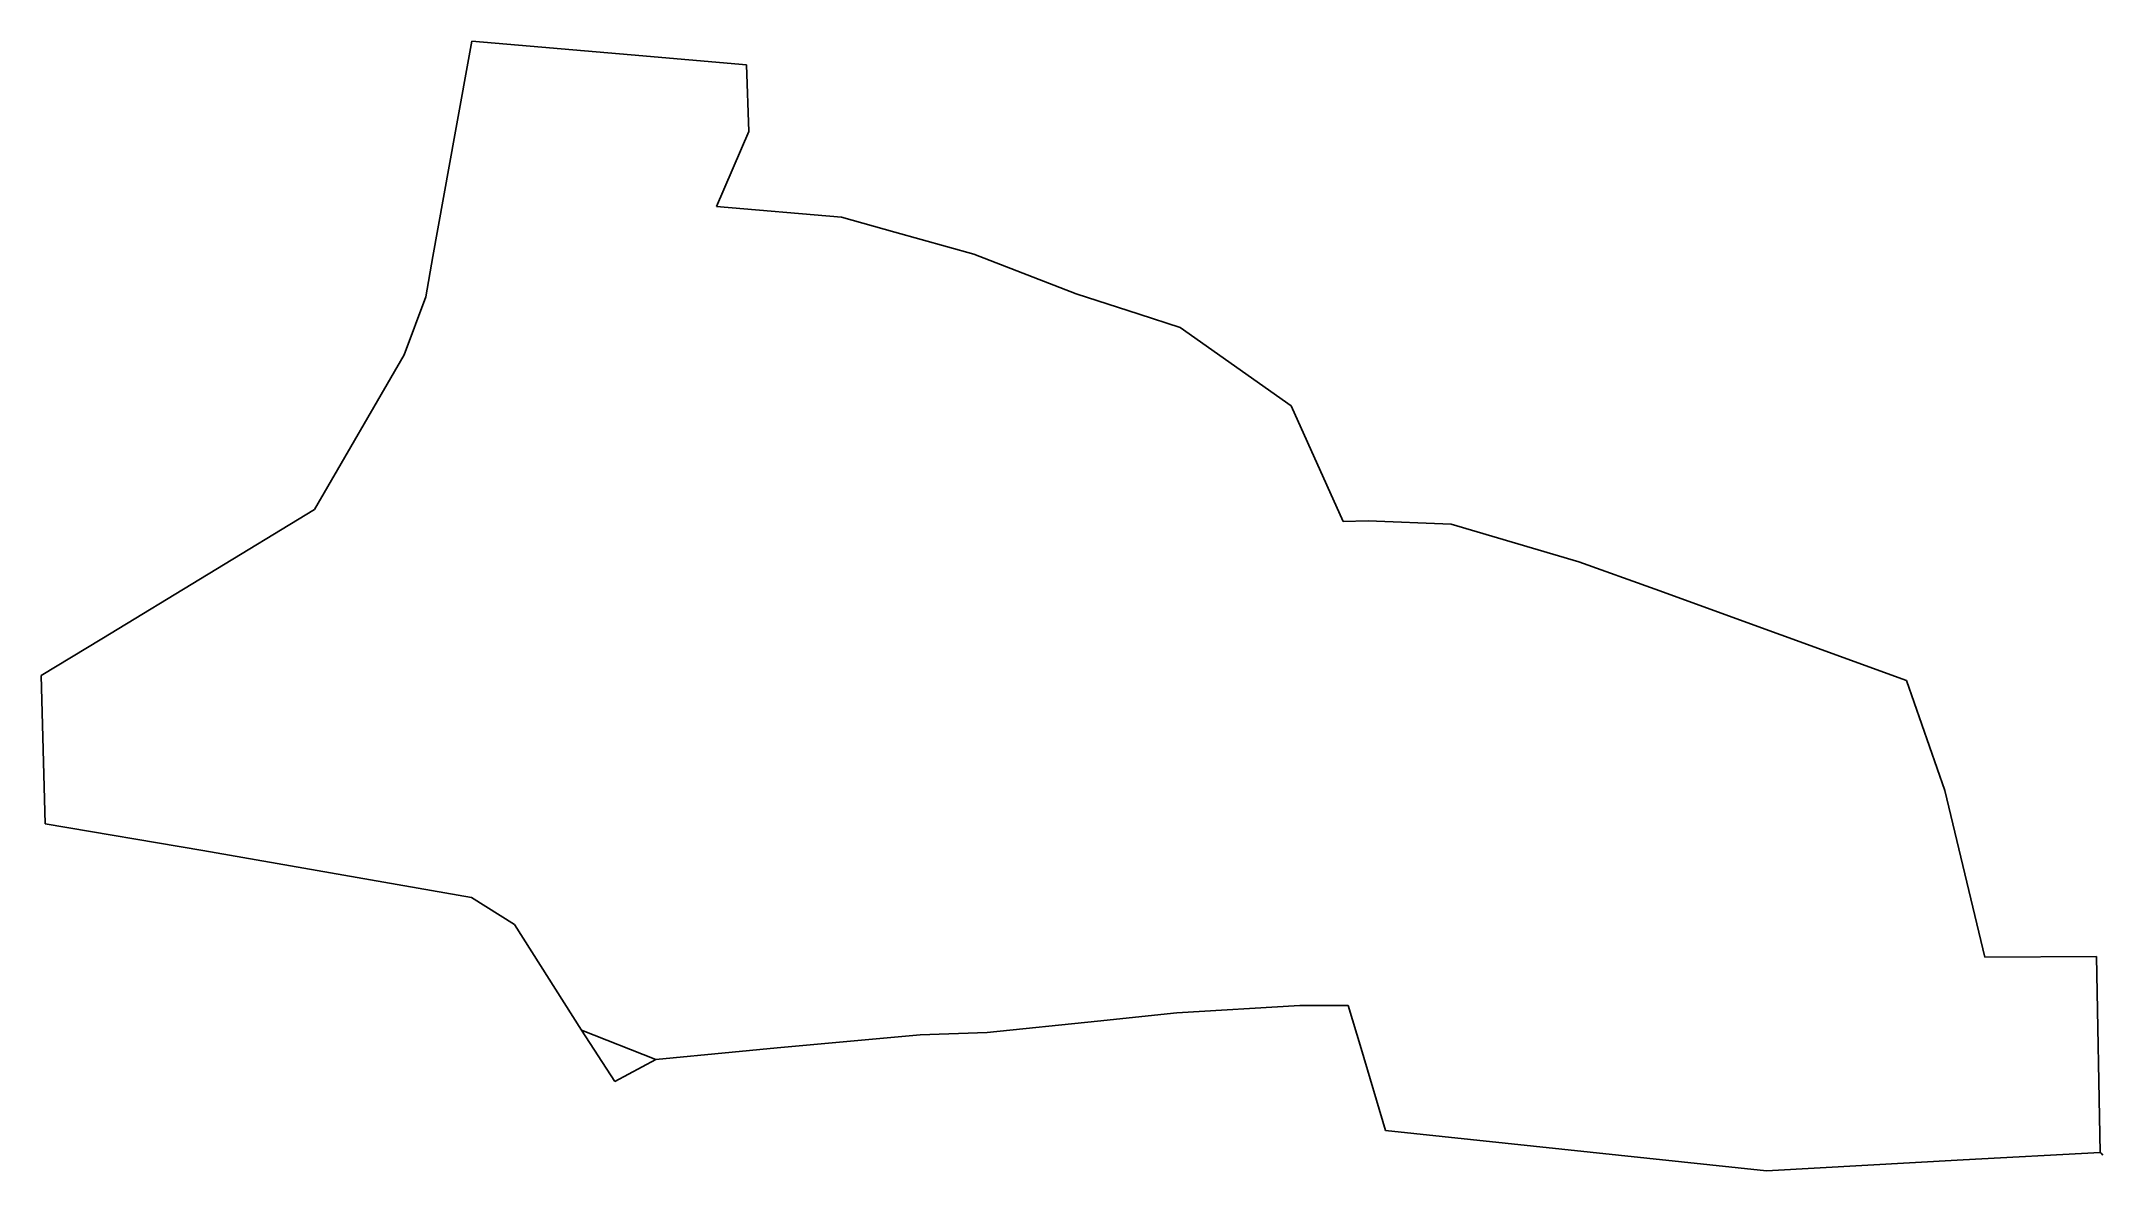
# Model space of a CAD drawing. Extents: x -84.71 to -80.09, y 44.13 to 46.66.
import ezdxf

# ---------------------------------------------------------------- set-up
doc = ezdxf.new("R2010")
doc.units = 0
doc.header["$MEASUREMENT"] = 0
doc.layers.add('GEO_', color=7, linetype='Continuous')

msp = doc.modelspace()

# ---------------------------------------------------------------- linework, layer by layer
at = {"layer": 'GEO_', "color": 7, "true_color": 0xffffff}
for p, q in [((-83.7832, 46.4472), (-83.7451, 46.6567)), ((-83.7832, 46.4472), (-83.7451, 46.6567)), ((-83.7832, 46.4472), (-83.7451, 46.6567)), ((-83.7451, 46.6567), (-83.7832, 46.4472)), ((-83.7832, 46.4472), (-83.7451, 46.6567)), ((-83.7832, 46.4472), (-83.7451, 46.6567)), ((-83.7832, 46.4472), (-83.7451, 46.6567)), ((-83.7451, 46.6567), (-83.7832, 46.4472)), ((-83.7451, 46.6567), (-83.7832, 46.4472)), ((-83.7451, 46.6567), (-83.7832, 46.4472)), ((-83.7451, 46.6567), (-83.7832, 46.4472)), ((-83.7832, 46.4472), (-83.7451, 46.6567)), ((-83.7451, 46.6567), (-83.3885, 46.6259)), ((-83.3885, 46.6259), (-83.7451, 46.6567)), ((-83.7451, 46.6567), (-83.7451, 46.6567)), ((-83.7451, 46.6567), (-83.3885, 46.6259)), ((-83.3885, 46.6259), (-83.7451, 46.6567)), ((-83.7451, 46.6567), (-83.7451, 46.6567)), ((-83.7451, 46.6567), (-83.7451, 46.6567)), ((-83.3885, 46.6259), (-83.7451, 46.6567)), ((-83.3885, 46.6259), (-83.7451, 46.6567)), ((-83.3885, 46.6259), (-83.7451, 46.6567)), ((-83.7451, 46.6567), (-83.7451, 46.6567)), ((-83.7451, 46.6567), (-83.3885, 46.6259)), ((-83.3885, 46.6259), (-83.1302, 46.6038)), ((-83.3885, 46.6259), (-83.1302, 46.6038)), ((-83.3885, 46.6259), (-83.3885, 46.6259)), ((-83.3885, 46.6259), (-83.1302, 46.6038)), ((-83.1302, 46.6038), (-83.3885, 46.6259)), ((-83.3885, 46.6259), (-83.3885, 46.6259)), ((-83.1302, 46.6038), (-83.3885, 46.6259)), ((-83.1302, 46.6038), (-83.3885, 46.6259)), ((-83.1302, 46.6038), (-83.3885, 46.6259)), ((-83.3885, 46.6259), (-83.3885, 46.6259)), ((-83.3885, 46.6259), (-83.1302, 46.6038)), ((-83.3885, 46.6259), (-83.1302, 46.6038)), ((-83.3885, 46.6259), (-83.1302, 46.6038)), ((-83.3885, 46.6259), (-83.3885, 46.6259)), ((-83.3885, 46.6259), (-83.1302, 46.6038)), ((-83.1302, 46.6038), (-83.3885, 46.6259)), ((-83.1302, 46.6038), (-83.1253, 46.4548)), ((-83.1302, 46.6038), (-83.1253, 46.4548)), ((-83.1302, 46.6038), (-83.1302, 46.6038)), ((-83.1302, 46.6038), (-83.1253, 46.4548)), ((-83.1253, 46.4548), (-83.1302, 46.6038)), ((-83.1302, 46.6038), (-83.1302, 46.6038)), ((-83.1253, 46.4548), (-83.1302, 46.6038)), ((-83.1253, 46.4548), (-83.1302, 46.6038)), ((-83.1253, 46.4548), (-83.1302, 46.6038)), ((-83.1302, 46.6038), (-83.1302, 46.6038)), ((-83.1302, 46.6038), (-83.1253, 46.4548)), ((-83.1302, 46.6038), (-83.1302, 46.6038)), ((-83.8327, 46.1749), (-83.7832, 46.4472)), ((-83.8327, 46.1749), (-83.7832, 46.4472)), ((-83.8327, 46.1749), (-83.7832, 46.4472)), ((-83.7832, 46.4472), (-83.8327, 46.1749)), ((-83.8327, 46.1749), (-83.7832, 46.4472)), ((-83.8327, 46.1749), (-83.7832, 46.4472)), ((-83.8327, 46.1749), (-83.7832, 46.4472)), ((-83.7832, 46.4472), (-83.8327, 46.1749)), ((-83.7832, 46.4472), (-83.8327, 46.1749)), ((-83.7832, 46.4472), (-83.8327, 46.1749)), ((-83.7832, 46.4472), (-83.8327, 46.1749)), ((-83.8327, 46.1749), (-83.7832, 46.4472)), ((-83.7832, 46.4472), (-83.7832, 46.4472)), ((-83.7832, 46.4472), (-83.7832, 46.4472)), ((-83.7832, 46.4472), (-83.7832, 46.4472)), ((-83.7832, 46.4472), (-83.7832, 46.4472)), ((-83.1253, 46.4548), (-83.1975, 46.2867)), ((-83.1253, 46.4548), (-83.1975, 46.2867)), ((-83.1253, 46.4548), (-83.1975, 46.2867)), ((-83.1975, 46.2867), (-83.1253, 46.4548)), ((-83.1975, 46.2867), (-83.1253, 46.4548)), ((-83.1975, 46.2867), (-83.1253, 46.4548)), ((-83.1975, 46.2867), (-83.1253, 46.4548)), ((-83.1253, 46.4548), (-83.1975, 46.2867)), ((-83.1253, 46.4548), (-83.1253, 46.4548)), ((-83.1253, 46.4548), (-83.1253, 46.4548)), ((-83.1975, 46.2867), (-83.1975, 46.2867)), ((-83.1975, 46.2867), (-83.1975, 46.2867)), ((-83.1975, 46.2867), (-82.9175, 46.2626)), ((-82.9175, 46.2626), (-83.1975, 46.2867)), ((-83.1975, 46.2867), (-83.1975, 46.2867)), ((-83.1975, 46.2867), (-82.9175, 46.2626)), ((-82.9175, 46.2626), (-83.1975, 46.2867)), ((-83.1975, 46.2867), (-83.1975, 46.2867)), ((-82.9175, 46.2626), (-83.1975, 46.2867)), ((-82.9175, 46.2626), (-83.1975, 46.2867)), ((-82.9175, 46.2626), (-83.1975, 46.2867)), ((-83.1975, 46.2867), (-83.1975, 46.2867)), ((-83.1975, 46.2867), (-82.9175, 46.2626)), ((-82.9175, 46.2626), (-83.1975, 46.2867)), ((-82.9175, 46.2626), (-83.1975, 46.2867)), ((-82.9175, 46.2626), (-83.1975, 46.2867)), ((-83.1975, 46.2867), (-83.1975, 46.2867)), ((-83.1975, 46.2867), (-82.9175, 46.2626)), ((-82.9175, 46.2626), (-82.7986, 46.2292)), ((-82.9175, 46.2626), (-82.7986, 46.2292)), ((-82.9175, 46.2626), (-82.9175, 46.2626)), ((-82.9175, 46.2626), (-82.7986, 46.2292)), ((-82.7986, 46.2292), (-82.9175, 46.2626)), ((-82.9175, 46.2626), (-82.7986, 46.2292)), ((-82.9175, 46.2626), (-82.7986, 46.2292)), ((-82.9175, 46.2626), (-82.9175, 46.2626)), ((-82.9175, 46.2626), (-82.7986, 46.2292)), ((-82.7986, 46.2292), (-82.9175, 46.2626)), ((-82.7986, 46.2292), (-82.9175, 46.2626)), ((-82.7986, 46.2292), (-82.9175, 46.2626)), ((-82.7986, 46.2292), (-82.9175, 46.2626)), ((-82.9175, 46.2626), (-82.9175, 46.2626)), ((-82.9175, 46.2626), (-82.7986, 46.2292)), ((-82.7986, 46.2292), (-82.9175, 46.2626)), ((-82.7986, 46.2292), (-82.9175, 46.2626)), ((-82.7986, 46.2292), (-82.9175, 46.2626)), ((-82.9175, 46.2626), (-82.9175, 46.2626)), ((-82.9175, 46.2626), (-82.7986, 46.2292)), ((-82.7986, 46.2292), (-82.6214, 46.1798)), ((-82.7986, 46.2292), (-82.6214, 46.1798)), ((-82.7986, 46.2292), (-82.7986, 46.2292)), ((-82.7986, 46.2292), (-82.6214, 46.1798)), ((-82.6214, 46.1798), (-82.7986, 46.2292)), ((-82.7986, 46.2292), (-82.6214, 46.1798)), ((-82.7986, 46.2292), (-82.6214, 46.1798)), ((-82.7986, 46.2292), (-82.7986, 46.2292)), ((-82.7986, 46.2292), (-82.6214, 46.1798)), ((-82.6214, 46.1798), (-82.7986, 46.2292)), ((-82.6214, 46.1798), (-82.7986, 46.2292)), ((-82.6214, 46.1798), (-82.7986, 46.2292)), ((-82.6214, 46.1798), (-82.7986, 46.2292)), ((-82.7986, 46.2292), (-82.7986, 46.2292)), ((-82.7986, 46.2292), (-82.6214, 46.1798)), ((-82.6214, 46.1798), (-82.7986, 46.2292)), ((-82.6214, 46.1798), (-82.7986, 46.2292)), ((-82.6214, 46.1798), (-82.7986, 46.2292)), ((-82.7986, 46.2292), (-82.7986, 46.2292)), ((-82.7986, 46.2292), (-82.6214, 46.1798)), ((-83.8483, 46.0843), (-83.8327, 46.1749)), ((-83.8483, 46.0843), (-83.8327, 46.1749)), ((-83.8483, 46.0843), (-83.8327, 46.1749)), ((-83.8327, 46.1749), (-83.8483, 46.0843)), ((-83.8483, 46.0843), (-83.8327, 46.1749)), ((-83.8483, 46.0843), (-83.8327, 46.1749)), ((-83.8483, 46.0843), (-83.8327, 46.1749)), ((-83.8327, 46.1749), (-83.8483, 46.0843)), ((-83.8327, 46.1749), (-83.8483, 46.0843)), ((-83.8327, 46.1749), (-83.8483, 46.0843)), ((-83.8327, 46.1749), (-83.8483, 46.0843)), ((-83.8483, 46.0843), (-83.8327, 46.1749)), ((-83.8327, 46.1749), (-83.8327, 46.1749)), ((-83.8327, 46.1749), (-83.8327, 46.1749)), ((-83.8327, 46.1749), (-83.8327, 46.1749)), ((-82.6214, 46.1798), (-82.392, 46.0913)), ((-82.392, 46.0913), (-82.6214, 46.1798)), ((-82.6214, 46.1798), (-82.6214, 46.1798)), ((-82.6214, 46.1798), (-82.392, 46.0913)), ((-82.392, 46.0913), (-82.6214, 46.1798)), ((-82.6214, 46.1798), (-82.6214, 46.1798)), ((-82.6214, 46.1798), (-82.392, 46.0913)), ((-82.6214, 46.1798), (-82.392, 46.0913)), ((-82.6214, 46.1798), (-82.6214, 46.1798)), ((-82.6214, 46.1798), (-82.392, 46.0913)), ((-82.392, 46.0913), (-82.6214, 46.1798)), ((-82.6214, 46.1798), (-82.392, 46.0913)), ((-82.6214, 46.1798), (-82.392, 46.0913)), ((-82.6214, 46.1798), (-82.6214, 46.1798)), ((-82.6214, 46.1798), (-82.392, 46.0913)), ((-82.392, 46.0913), (-82.6214, 46.1798)), ((-82.392, 46.0913), (-82.6214, 46.1798)), ((-82.392, 46.0913), (-82.6214, 46.1798)), ((-82.392, 46.0913), (-82.6214, 46.1798)), ((-82.6214, 46.1798), (-82.6214, 46.1798)), ((-82.6214, 46.1798), (-82.392, 46.0913)), ((-82.392, 46.0913), (-82.6214, 46.1798)), ((-82.392, 46.0913), (-82.6214, 46.1798)), ((-82.392, 46.0913), (-82.6214, 46.1798)), ((-82.6214, 46.1798), (-82.6214, 46.1798)), ((-82.6214, 46.1798), (-82.392, 46.0913)), ((-82.392, 46.0913), (-82.6214, 46.1798)), ((-82.392, 46.0913), (-82.6214, 46.1798)), ((-82.392, 46.0913), (-82.6214, 46.1798)), ((-82.6214, 46.1798), (-82.6214, 46.1798)), ((-82.6214, 46.1798), (-82.392, 46.0913)), ((-82.392, 46.0913), (-82.6214, 46.1798)), ((-82.392, 46.0913), (-82.6214, 46.1798)), ((-82.392, 46.0913), (-82.6214, 46.1798)), ((-82.6214, 46.1798), (-82.6214, 46.1798)), ((-82.6214, 46.1798), (-82.392, 46.0913)), ((-82.392, 46.0913), (-82.6214, 46.1798)), ((-82.392, 46.0913), (-82.6214, 46.1798)), ((-82.392, 46.0913), (-82.6214, 46.1798)), ((-82.6214, 46.1798), (-82.6214, 46.1798)), ((-82.6214, 46.1798), (-82.392, 46.0913)), ((-83.897, 45.9544), (-83.8483, 46.0843)), ((-83.897, 45.9544), (-83.8483, 46.0843)), ((-83.897, 45.9544), (-83.8483, 46.0843)), ((-83.8483, 46.0843), (-83.897, 45.9544)), ((-83.897, 45.9544), (-83.8483, 46.0843)), ((-83.897, 45.9544), (-83.8483, 46.0843)), ((-83.897, 45.9544), (-83.8483, 46.0843)), ((-83.8483, 46.0843), (-83.897, 45.9544)), ((-83.8483, 46.0843), (-83.897, 45.9544)), ((-83.8483, 46.0843), (-83.897, 45.9544)), ((-83.8483, 46.0843), (-83.897, 45.9544)), ((-83.897, 45.9544), (-83.8483, 46.0843)), ((-83.8483, 46.0843), (-83.8483, 46.0843)), ((-83.8483, 46.0843), (-83.8483, 46.0843)), ((-83.8483, 46.0843), (-83.8483, 46.0843)), ((-82.392, 46.0913), (-82.2512, 46.0459)), ((-82.392, 46.0913), (-82.2512, 46.0459)), ((-82.392, 46.0913), (-82.392, 46.0913)), ((-82.392, 46.0913), (-82.2512, 46.0459)), ((-82.2512, 46.0459), (-82.392, 46.0913)), ((-82.392, 46.0913), (-82.2512, 46.0459)), ((-82.392, 46.0913), (-82.2512, 46.0459)), ((-82.392, 46.0913), (-82.392, 46.0913)), ((-82.392, 46.0913), (-82.2512, 46.0459)), ((-82.2512, 46.0459), (-82.392, 46.0913)), ((-82.392, 46.0913), (-82.2512, 46.0459)), ((-82.392, 46.0913), (-82.2512, 46.0459)), ((-82.392, 46.0913), (-82.392, 46.0913)), ((-82.392, 46.0913), (-82.2512, 46.0459)), ((-82.2512, 46.0459), (-82.392, 46.0913)), ((-82.392, 46.0913), (-82.2512, 46.0459)), ((-82.392, 46.0913), (-82.2512, 46.0459)), ((-82.392, 46.0913), (-82.392, 46.0913)), ((-82.392, 46.0913), (-82.2512, 46.0459)), ((-82.2512, 46.0459), (-82.392, 46.0913)), ((-82.2512, 46.0459), (-82.392, 46.0913)), ((-82.2512, 46.0459), (-82.392, 46.0913)), ((-82.2512, 46.0459), (-82.392, 46.0913)), ((-82.392, 46.0913), (-82.392, 46.0913)), ((-82.392, 46.0913), (-82.2512, 46.0459)), ((-82.2512, 46.0459), (-82.392, 46.0913)), ((-82.2512, 46.0459), (-82.392, 46.0913)), ((-82.2512, 46.0459), (-82.392, 46.0913)), ((-82.392, 46.0913), (-82.392, 46.0913)), ((-82.392, 46.0913), (-82.2512, 46.0459)), ((-82.2512, 46.0459), (-82.392, 46.0913)), ((-82.2512, 46.0459), (-82.392, 46.0913)), ((-82.2512, 46.0459), (-82.392, 46.0913)), ((-82.392, 46.0913), (-82.392, 46.0913)), ((-82.392, 46.0913), (-82.2512, 46.0459)), ((-82.2512, 46.0459), (-82.392, 46.0913)), ((-82.2512, 46.0459), (-82.392, 46.0913)), ((-82.2512, 46.0459), (-82.392, 46.0913)), ((-82.392, 46.0913), (-82.392, 46.0913)), ((-82.392, 46.0913), (-82.2512, 46.0459)), ((-82.2512, 46.0459), (-82.392, 46.0913)), ((-82.2512, 46.0459), (-82.392, 46.0913)), ((-82.2512, 46.0459), (-82.392, 46.0913)), ((-82.392, 46.0913), (-82.392, 46.0913)), ((-82.392, 46.0913), (-82.2512, 46.0459)), ((-82.2512, 46.0459), (-82.2512, 46.0459)), ((-82.2512, 46.0459), (-82.1596, 46.0161)), ((-82.2512, 46.0459), (-82.1596, 46.0161)), ((-82.2512, 46.0459), (-82.2512, 46.0459)), ((-82.2512, 46.0459), (-82.1596, 46.0161)), ((-82.1596, 46.0161), (-82.2512, 46.0459)), ((-82.2512, 46.0459), (-82.1596, 46.0161)), ((-82.2512, 46.0459), (-82.1596, 46.0161)), ((-82.2512, 46.0459), (-82.2512, 46.0459)), ((-82.2512, 46.0459), (-82.1596, 46.0161)), ((-82.1596, 46.0161), (-82.2512, 46.0459)), ((-82.2512, 46.0459), (-82.1596, 46.0161)), ((-82.2512, 46.0459), (-82.1596, 46.0161)), ((-82.2512, 46.0459), (-82.2512, 46.0459)), ((-82.2512, 46.0459), (-82.1596, 46.0161)), ((-82.1596, 46.0161), (-82.2512, 46.0459)), ((-82.2512, 46.0459), (-82.2512, 46.0459)), ((-82.2512, 46.0459), (-82.2512, 46.0459)), ((-82.1596, 46.0161), (-82.2512, 46.0459)), ((-82.1596, 46.0161), (-82.2512, 46.0459)), ((-82.1596, 46.0161), (-82.2512, 46.0459)), ((-82.2512, 46.0459), (-82.2512, 46.0459)), ((-82.2512, 46.0459), (-82.1596, 46.0161)), ((-82.1596, 46.0161), (-82.2512, 46.0459)), ((-82.1596, 46.0161), (-82.2512, 46.0459)), ((-82.1596, 46.0161), (-82.2512, 46.0459)), ((-82.2512, 46.0459), (-82.2512, 46.0459)), ((-82.2512, 46.0459), (-82.1596, 46.0161)), ((-82.1596, 46.0161), (-82.2512, 46.0459)), ((-82.1596, 46.0161), (-82.2512, 46.0459)), ((-82.1596, 46.0161), (-82.2512, 46.0459)), ((-82.2512, 46.0459), (-82.2512, 46.0459)), ((-82.2512, 46.0459), (-82.1596, 46.0161)), ((-82.1596, 46.0161), (-81.9111, 45.8402)), ((-82.1596, 46.0161), (-81.9111, 45.8402)), ((-82.1596, 46.0161), (-82.1596, 46.0161)), ((-82.1596, 46.0161), (-81.9111, 45.8402)), ((-81.9111, 45.8402), (-82.1596, 46.0161)), ((-82.1596, 46.0161), (-81.9111, 45.8402)), ((-82.1596, 46.0161), (-81.9111, 45.8402)), ((-82.1596, 46.0161), (-82.1596, 46.0161)), ((-82.1596, 46.0161), (-81.9111, 45.8402)), ((-81.9111, 45.8402), (-82.1596, 46.0161)), ((-82.1596, 46.0161), (-81.9111, 45.8402)), ((-82.1596, 46.0161), (-81.9111, 45.8402)), ((-82.1596, 46.0161), (-82.1596, 46.0161)), ((-82.1596, 46.0161), (-81.9111, 45.8402)), ((-81.9111, 45.8402), (-82.1596, 46.0161)), ((-81.9111, 45.8402), (-82.1596, 46.0161)), ((-81.9111, 45.8402), (-82.1596, 46.0161)), ((-81.9111, 45.8402), (-82.1596, 46.0161)), ((-82.1596, 46.0161), (-82.1596, 46.0161)), ((-82.1596, 46.0161), (-81.9111, 45.8402)), ((-81.9111, 45.8402), (-82.1596, 46.0161)), ((-81.9111, 45.8402), (-82.1596, 46.0161)), ((-81.9111, 45.8402), (-82.1596, 46.0161)), ((-82.1596, 46.0161), (-82.1596, 46.0161)), ((-82.1596, 46.0161), (-81.9111, 45.8402)), ((-81.9111, 45.8402), (-82.1596, 46.0161)), ((-81.9111, 45.8402), (-82.1596, 46.0161)), ((-81.9111, 45.8402), (-82.1596, 46.0161)), ((-82.1596, 46.0161), (-82.1596, 46.0161)), ((-82.1596, 46.0161), (-81.9111, 45.8402)), ((-84.0972, 45.6083), (-83.897, 45.9544)), ((-84.0972, 45.6083), (-83.897, 45.9544)), ((-84.0972, 45.6083), (-83.897, 45.9544)), ((-83.897, 45.9544), (-84.0972, 45.6083)), ((-84.0972, 45.6083), (-83.897, 45.9544)), ((-84.0972, 45.6083), (-83.897, 45.9544)), ((-84.0972, 45.6083), (-83.897, 45.9544)), ((-83.897, 45.9544), (-84.0972, 45.6083)), ((-84.0972, 45.6083), (-83.897, 45.9544)), ((-84.0972, 45.6083), (-83.897, 45.9544)), ((-84.0972, 45.6083), (-83.897, 45.9544)), ((-83.897, 45.9544), (-84.0972, 45.6083)), ((-83.897, 45.9544), (-84.0972, 45.6083)), ((-83.897, 45.9544), (-84.0972, 45.6083)), ((-83.897, 45.9544), (-84.0972, 45.6083)), ((-84.0972, 45.6083), (-83.897, 45.9544)), ((-83.897, 45.9544), (-84.0972, 45.6083)), ((-83.897, 45.9544), (-84.0972, 45.6083)), ((-83.897, 45.9544), (-84.0972, 45.6083)), ((-84.0972, 45.6083), (-83.897, 45.9544)), ((-83.897, 45.9544), (-83.897, 45.9544)), ((-83.897, 45.9544), (-83.897, 45.9544)), ((-83.897, 45.9544), (-83.897, 45.9544)), ((-83.897, 45.9544), (-83.897, 45.9544)), ((-83.897, 45.9544), (-83.897, 45.9544)), ((-81.9111, 45.8402), (-81.7944, 45.5816)), ((-81.9111, 45.8402), (-81.7944, 45.5816)), ((-81.9111, 45.8402), (-81.9111, 45.8402)), ((-81.9111, 45.8402), (-81.7944, 45.5816)), ((-81.7944, 45.5816), (-81.9111, 45.8402)), ((-81.9111, 45.8402), (-81.9111, 45.8402)), ((-81.9111, 45.8402), (-81.7944, 45.5816)), ((-81.9111, 45.8402), (-81.9111, 45.8402)), ((-81.9111, 45.8402), (-81.7944, 45.5816)), ((-81.7944, 45.5816), (-81.9111, 45.8402)), ((-81.9111, 45.8402), (-81.9111, 45.8402)), ((-81.9111, 45.8402), (-81.9111, 45.8402)), ((-81.9111, 45.8402), (-81.7944, 45.5816)), ((-81.9111, 45.8402), (-81.7944, 45.5816)), ((-81.9111, 45.8402), (-81.9111, 45.8402)), ((-81.9111, 45.8402), (-81.7944, 45.5816)), ((-81.7944, 45.5816), (-81.9111, 45.8402)), ((-81.9111, 45.8402), (-81.9111, 45.8402)), ((-81.9111, 45.8402), (-81.9111, 45.8402)), ((-81.9111, 45.8402), (-81.9111, 45.8402)), ((-81.7944, 45.5816), (-81.9111, 45.8402)), ((-81.7944, 45.5816), (-81.9111, 45.8402)), ((-81.7944, 45.5816), (-81.9111, 45.8402)), ((-81.9111, 45.8402), (-81.9111, 45.8402)), ((-81.9111, 45.8402), (-81.7944, 45.5816)), ((-84.5734, 45.3194), (-84.0972, 45.6083)), ((-84.5734, 45.3194), (-84.0972, 45.6083)), ((-84.5734, 45.3194), (-84.0972, 45.6083)), ((-84.0972, 45.6083), (-84.5734, 45.3194)), ((-84.5734, 45.3194), (-84.0972, 45.6083)), ((-84.5734, 45.3194), (-84.0972, 45.6083)), ((-84.5734, 45.3194), (-84.0972, 45.6083)), ((-84.0972, 45.6083), (-84.5734, 45.3194)), ((-84.5734, 45.3194), (-84.0972, 45.6083)), ((-84.5734, 45.3194), (-84.0972, 45.6083)), ((-84.5734, 45.3194), (-84.0972, 45.6083)), ((-84.0972, 45.6083), (-84.5734, 45.3194)), ((-84.0972, 45.6083), (-84.5734, 45.3194)), ((-84.0972, 45.6083), (-84.5734, 45.3194)), ((-84.0972, 45.6083), (-84.5734, 45.3194)), ((-84.5734, 45.3194), (-84.0972, 45.6083)), ((-84.0972, 45.6083), (-84.5734, 45.3194)), ((-84.0972, 45.6083), (-84.5734, 45.3194)), ((-84.0972, 45.6083), (-84.5734, 45.3194)), ((-84.5734, 45.3194), (-84.0972, 45.6083)), ((-84.0972, 45.6083), (-84.0972, 45.6083)), ((-84.0972, 45.6083), (-84.0972, 45.6083)), ((-84.0972, 45.6083), (-84.0972, 45.6083)), ((-84.0972, 45.6083), (-84.0972, 45.6083)), ((-84.0972, 45.6083), (-84.0972, 45.6083)), ((-81.7944, 45.5816), (-81.7389, 45.5831)), ((-81.7389, 45.5831), (-81.7944, 45.5816)), ((-81.7389, 45.5831), (-81.7944, 45.5816)), ((-81.7389, 45.5831), (-81.7944, 45.5816)), ((-81.7389, 45.5831), (-81.7944, 45.5816)), ((-81.7944, 45.5816), (-81.7389, 45.5831)), ((-81.7944, 45.5816), (-81.7944, 45.5816)), ((-81.7944, 45.5816), (-81.7944, 45.5816)), ((-81.7944, 45.5816), (-81.7944, 45.5816)), ((-81.7944, 45.5816), (-81.7944, 45.5816)), ((-81.7944, 45.5816), (-81.7944, 45.5816)), ((-81.7944, 45.5816), (-81.7944, 45.5816)), ((-81.7389, 45.5831), (-81.5528, 45.5757)), ((-81.7389, 45.5831), (-81.5528, 45.5757)), ((-81.7389, 45.5831), (-81.7389, 45.5831)), ((-81.7389, 45.5831), (-81.5528, 45.5757)), ((-81.5528, 45.5757), (-81.7389, 45.5831)), ((-81.5528, 45.5757), (-81.7389, 45.5831)), ((-81.5528, 45.5757), (-81.7389, 45.5831)), ((-81.5528, 45.5757), (-81.7389, 45.5831)), ((-81.7389, 45.5831), (-81.7389, 45.5831)), ((-81.7389, 45.5831), (-81.5528, 45.5757)), ((-81.5528, 45.5757), (-81.2667, 45.4916)), ((-81.5528, 45.5757), (-81.2667, 45.4916)), ((-81.5528, 45.5757), (-81.5528, 45.5757)), ((-81.5528, 45.5757), (-81.2667, 45.4916)), ((-81.2667, 45.4916), (-81.5528, 45.5757)), ((-81.2667, 45.4916), (-81.5528, 45.5757)), ((-81.2667, 45.4916), (-81.5528, 45.5757)), ((-81.2667, 45.4916), (-81.5528, 45.5757)), ((-81.5528, 45.5757), (-81.5528, 45.5757)), ((-81.5528, 45.5757), (-81.2667, 45.4916)), ((-81.2667, 45.4916), (-81.0961, 45.4302)), ((-81.2667, 45.4916), (-81.0961, 45.4302)), ((-81.2667, 45.4916), (-81.2667, 45.4916)), ((-81.2667, 45.4916), (-81.0961, 45.4302)), ((-81.0961, 45.4302), (-81.2667, 45.4916)), ((-81.0961, 45.4302), (-81.2667, 45.4916)), ((-81.0961, 45.4302), (-81.2667, 45.4916)), ((-81.0961, 45.4302), (-81.2667, 45.4916)), ((-81.2667, 45.4916), (-81.2667, 45.4916)), ((-81.2667, 45.4916), (-81.0961, 45.4302)), ((-81.0961, 45.4302), (-80.5333, 45.2256)), ((-80.5333, 45.2256), (-81.0961, 45.4302)), ((-81.0961, 45.4302), (-81.0961, 45.4302)), ((-81.0961, 45.4302), (-80.5333, 45.2256)), ((-81.0961, 45.4302), (-80.5333, 45.2256)), ((-81.0961, 45.4302), (-81.0961, 45.4302)), ((-81.0961, 45.4302), (-80.5333, 45.2256)), ((-80.5333, 45.2256), (-81.0961, 45.4302)), ((-80.5333, 45.2256), (-81.0961, 45.4302)), ((-80.5333, 45.2256), (-81.0961, 45.4302)), ((-80.5333, 45.2256), (-81.0961, 45.4302)), ((-81.0961, 45.4302), (-81.0961, 45.4302)), ((-81.0961, 45.4302), (-80.5333, 45.2256)), ((-80.5333, 45.2256), (-81.0961, 45.4302)), ((-80.5333, 45.2256), (-81.0961, 45.4302)), ((-80.5333, 45.2256), (-81.0961, 45.4302)), ((-81.0961, 45.4302), (-81.0961, 45.4302)), ((-81.0961, 45.4302), (-80.5333, 45.2256)), ((-80.5333, 45.2256), (-81.0961, 45.4302)), ((-80.5333, 45.2256), (-81.0961, 45.4302)), ((-80.5333, 45.2256), (-81.0961, 45.4302)), ((-81.0961, 45.4302), (-81.0961, 45.4302)), ((-81.0961, 45.4302), (-80.5333, 45.2256)), ((-84.7092, 45.2372), (-84.5734, 45.3194)), ((-84.7092, 45.2372), (-84.5734, 45.3194)), ((-84.7092, 45.2372), (-84.5734, 45.3194)), ((-84.5734, 45.3194), (-84.7092, 45.2372)), ((-84.7092, 45.2372), (-84.5734, 45.3194)), ((-84.7092, 45.2372), (-84.5734, 45.3194)), ((-84.7092, 45.2372), (-84.5734, 45.3194)), ((-84.5734, 45.3194), (-84.7092, 45.2372)), ((-84.7092, 45.2372), (-84.5734, 45.3194)), ((-84.7092, 45.2372), (-84.5734, 45.3194)), ((-84.7092, 45.2372), (-84.5734, 45.3194)), ((-84.5734, 45.3194), (-84.7092, 45.2372)), ((-84.5734, 45.3194), (-84.7092, 45.2372)), ((-84.5734, 45.3194), (-84.7092, 45.2372)), ((-84.5734, 45.3194), (-84.7092, 45.2372)), ((-84.7092, 45.2372), (-84.5734, 45.3194)), ((-84.5734, 45.3194), (-84.7092, 45.2372)), ((-84.5734, 45.3194), (-84.7092, 45.2372)), ((-84.5734, 45.3194), (-84.7092, 45.2372)), ((-84.7092, 45.2372), (-84.5734, 45.3194)), ((-84.5734, 45.3194), (-84.5734, 45.3194)), ((-84.5734, 45.3194), (-84.5734, 45.3194)), ((-84.5734, 45.3194), (-84.5734, 45.3194)), ((-84.5734, 45.3194), (-84.5734, 45.3194)), ((-84.5734, 45.3194), (-84.5734, 45.3194)), ((-84.7, 44.9053), (-84.7092, 45.2372)), ((-84.7, 44.9053), (-84.7092, 45.2372)), ((-84.7, 44.9053), (-84.7092, 45.2372)), ((-84.7092, 45.2372), (-84.7092, 45.2372)), ((-84.7092, 45.2372), (-84.7, 44.9053)), ((-84.7, 44.9053), (-84.7092, 45.2372)), ((-84.7, 44.9053), (-84.7092, 45.2372)), ((-84.7, 44.9053), (-84.7092, 45.2372)), ((-84.7092, 45.2372), (-84.7092, 45.2372)), ((-84.7092, 45.2372), (-84.7, 44.9053)), ((-84.7, 44.9053), (-84.7092, 45.2372)), ((-84.7, 44.9053), (-84.7092, 45.2372)), ((-84.7, 44.9053), (-84.7092, 45.2372)), ((-84.7092, 45.2372), (-84.7092, 45.2372)), ((-84.7092, 45.2372), (-84.7, 44.9053)), ((-84.7092, 45.2372), (-84.7092, 45.2372)), ((-84.7092, 45.2372), (-84.7092, 45.2372)), ((-80.5333, 45.2256), (-80.4475, 44.9792)), ((-80.5333, 45.2256), (-80.4475, 44.9792)), ((-80.5333, 45.2256), (-80.5333, 45.2256)), ((-80.5333, 45.2256), (-80.4475, 44.9792)), ((-80.4475, 44.9792), (-80.5333, 45.2256)), ((-80.5333, 45.2256), (-80.4475, 44.9792)), ((-80.5333, 45.2256), (-80.4475, 44.9792)), ((-80.5333, 45.2256), (-80.5333, 45.2256)), ((-80.5333, 45.2256), (-80.4475, 44.9792)), ((-80.4475, 44.9792), (-80.5333, 45.2256)), ((-80.4475, 44.9792), (-80.5333, 45.2256)), ((-80.4475, 44.9792), (-80.5333, 45.2256)), ((-80.4475, 44.9792), (-80.5333, 45.2256)), ((-80.5333, 45.2256), (-80.5333, 45.2256)), ((-80.5333, 45.2256), (-80.4475, 44.9792)), ((-80.4475, 44.9792), (-80.5333, 45.2256)), ((-80.4475, 44.9792), (-80.5333, 45.2256)), ((-80.4475, 44.9792), (-80.5333, 45.2256)), ((-80.5333, 45.2256), (-80.5333, 45.2256)), ((-80.5333, 45.2256), (-80.4475, 44.9792)), ((-80.5333, 45.2256), (-80.5333, 45.2256)), ((-80.5333, 45.2256), (-80.5333, 45.2256)), ((-80.5333, 45.2256), (-80.5333, 45.2256)), ((-80.4475, 44.9792), (-80.4475, 44.9792)), ((-80.4475, 44.9792), (-80.3583, 44.6062)), ((-80.4475, 44.9792), (-80.3583, 44.6062)), ((-80.4475, 44.9792), (-80.4475, 44.9792)), ((-80.4475, 44.9792), (-80.3583, 44.6062)), ((-80.3583, 44.6062), (-80.4475, 44.9792)), ((-80.4475, 44.9792), (-80.4475, 44.9792)), ((-80.3583, 44.6062), (-80.4475, 44.9792)), ((-80.3583, 44.6062), (-80.4475, 44.9792)), ((-80.3583, 44.6062), (-80.4475, 44.9792)), ((-80.4475, 44.9792), (-80.4475, 44.9792)), ((-80.4475, 44.9792), (-80.3583, 44.6062)), ((-84.3472, 44.8454), (-84.7, 44.9053)), ((-84.3472, 44.8454), (-84.7, 44.9053)), ((-84.3472, 44.8454), (-84.7, 44.9053)), ((-84.7, 44.9053), (-84.7, 44.9053)), ((-84.7, 44.9053), (-84.3472, 44.8454)), ((-84.3472, 44.8454), (-84.7, 44.9053)), ((-84.3472, 44.8454), (-84.7, 44.9053)), ((-84.3472, 44.8454), (-84.7, 44.9053)), ((-84.7, 44.9053), (-84.7, 44.9053)), ((-84.7, 44.9053), (-84.3472, 44.8454)), ((-84.3472, 44.8454), (-84.7, 44.9053)), ((-84.3472, 44.8454), (-84.7, 44.9053)), ((-84.3472, 44.8454), (-84.7, 44.9053)), ((-84.7, 44.9053), (-84.7, 44.9053)), ((-84.7, 44.9053), (-84.3472, 44.8454)), ((-83.7458, 44.74), (-84.3472, 44.8454)), ((-83.7458, 44.74), (-84.3472, 44.8454)), ((-83.7458, 44.74), (-84.3472, 44.8454)), ((-84.3472, 44.8454), (-84.3472, 44.8454)), ((-84.3472, 44.8454), (-83.7458, 44.74)), ((-83.7458, 44.74), (-84.3472, 44.8454)), ((-83.7458, 44.74), (-84.3472, 44.8454)), ((-83.7458, 44.74), (-84.3472, 44.8454)), ((-84.3472, 44.8454), (-84.3472, 44.8454)), ((-84.3472, 44.8454), (-83.7458, 44.74)), ((-83.7458, 44.74), (-84.3472, 44.8454)), ((-83.7458, 44.74), (-84.3472, 44.8454)), ((-83.7458, 44.74), (-84.3472, 44.8454)), ((-84.3472, 44.8454), (-84.3472, 44.8454)), ((-84.3472, 44.8454), (-83.7458, 44.74)), ((-83.65, 44.6795), (-83.7458, 44.74)), ((-83.65, 44.6795), (-83.7458, 44.74)), ((-83.65, 44.6795), (-83.7458, 44.74)), ((-83.7458, 44.74), (-83.7458, 44.74)), ((-83.7458, 44.74), (-83.65, 44.6795)), ((-83.65, 44.6795), (-83.7458, 44.74)), ((-83.65, 44.6795), (-83.7458, 44.74)), ((-83.65, 44.6795), (-83.7458, 44.74)), ((-83.7458, 44.74), (-83.7458, 44.74)), ((-83.7458, 44.74), (-83.65, 44.6795)), ((-83.65, 44.6795), (-83.7458, 44.74)), ((-83.65, 44.6795), (-83.7458, 44.74)), ((-83.65, 44.6795), (-83.7458, 44.74)), ((-83.7458, 44.74), (-83.7458, 44.74)), ((-83.7458, 44.74), (-83.65, 44.6795)), ((-83.65, 44.6795), (-83.65, 44.6795)), ((-83.65, 44.6795), (-83.65, 44.6795)), ((-83.65, 44.6795), (-83.65, 44.6795)), ((-83.5, 44.4434), (-83.65, 44.6795)), ((-83.5, 44.4434), (-83.65, 44.6795)), ((-83.5, 44.4434), (-83.65, 44.6795)), ((-83.65, 44.6795), (-83.65, 44.6795)), ((-83.65, 44.6795), (-83.5, 44.4434)), ((-83.5, 44.4434), (-83.65, 44.6795)), ((-83.5, 44.4434), (-83.65, 44.6795)), ((-83.5, 44.4434), (-83.65, 44.6795)), ((-83.65, 44.6795), (-83.65, 44.6795)), ((-83.65, 44.6795), (-83.5, 44.4434)), ((-83.5, 44.4434), (-83.65, 44.6795)), ((-83.5, 44.4434), (-83.65, 44.6795)), ((-83.5, 44.4434), (-83.65, 44.6795)), ((-83.65, 44.6795), (-83.65, 44.6795)), ((-83.65, 44.6795), (-83.5, 44.4434)), ((-83.65, 44.6795), (-83.65, 44.6795)), ((-83.5, 44.4434), (-83.65, 44.6795)), ((-83.5, 44.4434), (-83.65, 44.6795)), ((-83.65, 44.6795), (-83.65, 44.6795)), ((-83.65, 44.6795), (-83.5, 44.4434)), ((-83.5, 44.4434), (-83.65, 44.6795)), ((-83.5, 44.4434), (-83.65, 44.6795)), ((-83.5, 44.4434), (-83.65, 44.6795)), ((-83.65, 44.6795), (-83.65, 44.6795)), ((-83.65, 44.6795), (-83.5, 44.4434)), ((-80.3583, 44.6062), (-80.1083, 44.608)), ((-80.3583, 44.6062), (-80.1083, 44.608)), ((-80.3583, 44.6062), (-80.1083, 44.608)), ((-80.1083, 44.608), (-80.3583, 44.6062)), ((-80.1083, 44.608), (-80.3583, 44.6062)), ((-80.1083, 44.608), (-80.3583, 44.6062)), ((-80.1083, 44.608), (-80.3583, 44.6062)), ((-80.3583, 44.6062), (-80.1083, 44.608)), ((-80.3583, 44.6062), (-80.3583, 44.6062)), ((-80.3583, 44.6062), (-80.3583, 44.6062)), ((-80.1083, 44.608), (-80.1, 44.1696)), ((-80.1083, 44.608), (-80.1, 44.1696)), ((-80.1083, 44.608), (-80.1083, 44.608)), ((-80.1083, 44.608), (-80.1, 44.1696)), ((-80.1, 44.1696), (-80.1083, 44.608)), ((-80.1083, 44.608), (-80.1083, 44.608)), ((-80.1, 44.1696), (-80.1083, 44.608)), ((-80.1083, 44.608), (-80.1083, 44.608)), ((-80.1083, 44.608), (-80.1, 44.1696)), ((-80.1, 44.1696), (-80.1083, 44.608)), ((-80.1083, 44.608), (-80.1083, 44.608)), ((-80.1083, 44.608), (-80.1, 44.1696)), ((-81.8917, 44.4982), (-82.1667, 44.4818)), ((-81.8917, 44.4982), (-82.1667, 44.4818)), ((-81.8917, 44.4982), (-82.1667, 44.4818)), ((-82.1667, 44.4818), (-81.8917, 44.4982)), ((-81.8917, 44.4982), (-82.1667, 44.4818)), ((-81.8917, 44.4982), (-82.1667, 44.4818)), ((-81.8917, 44.4982), (-82.1667, 44.4818)), ((-82.1667, 44.4818), (-81.8917, 44.4982)), ((-81.7833, 44.4982), (-81.8917, 44.4982)), ((-81.7833, 44.4982), (-81.8917, 44.4982)), ((-81.7833, 44.4982), (-81.8917, 44.4982)), ((-81.8917, 44.4982), (-81.8917, 44.4982)), ((-81.8917, 44.4982), (-81.7833, 44.4982)), ((-81.7833, 44.4982), (-81.8917, 44.4982)), ((-81.7833, 44.4982), (-81.8917, 44.4982)), ((-81.7833, 44.4982), (-81.8917, 44.4982)), ((-81.8917, 44.4982), (-81.8917, 44.4982)), ((-81.8917, 44.4982), (-81.7833, 44.4982)), ((-81.7544, 44.4024), (-81.7833, 44.4982)), ((-81.7544, 44.4024), (-81.7833, 44.4982)), ((-81.7544, 44.4024), (-81.7833, 44.4982)), ((-81.7833, 44.4982), (-81.7833, 44.4982)), ((-81.7833, 44.4982), (-81.7544, 44.4024)), ((-81.7544, 44.4024), (-81.7833, 44.4982)), ((-81.7544, 44.4024), (-81.7833, 44.4982)), ((-81.7544, 44.4024), (-81.7833, 44.4982)), ((-81.7833, 44.4982), (-81.7833, 44.4982)), ((-81.7833, 44.4982), (-81.7544, 44.4024)), ((-83.3333, 44.3776), (-83.5, 44.4434)), ((-83.3333, 44.3776), (-83.5, 44.4434)), ((-83.3333, 44.3776), (-83.5, 44.4434)), ((-83.5, 44.4434), (-83.5, 44.4434)), ((-83.5, 44.4434), (-83.3333, 44.3776)), ((-83.425, 44.3283), (-83.5, 44.4434)), ((-83.425, 44.3283), (-83.5, 44.4434)), ((-83.425, 44.3283), (-83.5, 44.4434)), ((-83.5, 44.4434), (-83.5, 44.4434)), ((-83.5, 44.4434), (-83.425, 44.3283)), ((-83.425, 44.3283), (-83.5, 44.4434)), ((-83.425, 44.3283), (-83.5, 44.4434)), ((-83.425, 44.3283), (-83.5, 44.4434)), ((-83.5, 44.4434), (-83.5, 44.4434)), ((-83.5, 44.4434), (-83.425, 44.3283)), ((-83.5, 44.4434), (-83.5, 44.4434)), ((-83.425, 44.3283), (-83.5, 44.4434)), ((-83.425, 44.3283), (-83.5, 44.4434)), ((-83.5, 44.4434), (-83.5, 44.4434)), ((-83.5, 44.4434), (-83.425, 44.3283)), ((-83.425, 44.3283), (-83.5, 44.4434)), ((-83.425, 44.3283), (-83.5, 44.4434)), ((-83.425, 44.3283), (-83.5, 44.4434)), ((-83.5, 44.4434), (-83.5, 44.4434)), ((-83.5, 44.4434), (-83.425, 44.3283)), ((-82.3444, 44.4635), (-82.5917, 44.4379)), ((-82.3444, 44.4635), (-82.5917, 44.4379)), ((-82.3444, 44.4635), (-82.5917, 44.4379)), ((-82.5917, 44.4379), (-82.3444, 44.4635)), ((-82.3444, 44.4635), (-82.5917, 44.4379)), ((-82.3444, 44.4635), (-82.5917, 44.4379)), ((-82.3444, 44.4635), (-82.5917, 44.4379)), ((-82.5917, 44.4379), (-82.3444, 44.4635)), ((-82.1667, 44.4818), (-82.3444, 44.4635)), ((-82.1667, 44.4818), (-82.3444, 44.4635)), ((-82.1667, 44.4818), (-82.3444, 44.4635)), ((-82.3444, 44.4635), (-82.1667, 44.4818)), ((-82.1667, 44.4818), (-82.3444, 44.4635)), ((-82.1667, 44.4818), (-82.3444, 44.4635)), ((-82.1667, 44.4818), (-82.3444, 44.4635)), ((-82.3444, 44.4635), (-82.1667, 44.4818)), ((-82.3444, 44.4635), (-82.3444, 44.4635)), ((-82.3444, 44.4635), (-82.3444, 44.4635)), ((-82.1667, 44.4818), (-82.1667, 44.4818)), ((-82.1667, 44.4818), (-82.1667, 44.4818)), ((-83.0619, 44.4032), (-83.1622, 44.3937)), ((-83.0619, 44.4032), (-83.1622, 44.3937)), ((-83.0619, 44.4032), (-83.1622, 44.3937)), ((-83.1622, 44.3937), (-83.0619, 44.4032)), ((-83.0619, 44.4032), (-83.1622, 44.3937)), ((-83.0619, 44.4032), (-83.1622, 44.3937)), ((-83.0619, 44.4032), (-83.1622, 44.3937)), ((-83.1622, 44.3937), (-83.0619, 44.4032)), ((-82.7417, 44.4324), (-83.0619, 44.4032)), ((-82.7417, 44.4324), (-83.0619, 44.4032)), ((-82.7417, 44.4324), (-83.0619, 44.4032)), ((-83.0619, 44.4032), (-82.7417, 44.4324)), ((-82.7417, 44.4324), (-83.0619, 44.4032)), ((-82.7417, 44.4324), (-83.0619, 44.4032)), ((-82.7417, 44.4324), (-83.0619, 44.4032)), ((-83.0619, 44.4032), (-82.7417, 44.4324)), ((-83.0619, 44.4032), (-83.0619, 44.4032)), ((-83.0619, 44.4032), (-83.0619, 44.4032)), ((-82.5917, 44.4379), (-82.7417, 44.4324)), ((-82.5917, 44.4379), (-82.7417, 44.4324)), ((-82.5917, 44.4379), (-82.7417, 44.4324)), ((-82.7417, 44.4324), (-82.5917, 44.4379)), ((-82.5917, 44.4379), (-82.7417, 44.4324)), ((-82.5917, 44.4379), (-82.7417, 44.4324)), ((-82.5917, 44.4379), (-82.7417, 44.4324)), ((-82.7417, 44.4324), (-82.5917, 44.4379)), ((-82.7417, 44.4324), (-82.7417, 44.4324)), ((-82.7417, 44.4324), (-82.7417, 44.4324)), ((-82.5917, 44.4379), (-82.5917, 44.4379)), ((-82.5917, 44.4379), (-82.5917, 44.4379)), ((-81.7544, 44.4024), (-81.7544, 44.4024)), ((-81.7544, 44.4024), (-81.7544, 44.4024)), ((-81.6997, 44.2184), (-81.7544, 44.4024)), ((-81.6997, 44.2184), (-81.7544, 44.4024)), ((-81.6997, 44.2184), (-81.7544, 44.4024)), ((-81.7544, 44.4024), (-81.7544, 44.4024)), ((-81.7544, 44.4024), (-81.6997, 44.2184)), ((-81.6997, 44.2184), (-81.7544, 44.4024)), ((-81.6997, 44.2184), (-81.7544, 44.4024)), ((-81.6997, 44.2184), (-81.7544, 44.4024)), ((-81.7544, 44.4024), (-81.7544, 44.4024)), ((-81.7544, 44.4024), (-81.6997, 44.2184)), ((-83.3333, 44.3776), (-83.425, 44.3283)), ((-83.3333, 44.3776), (-83.425, 44.3283)), ((-83.3333, 44.3776), (-83.425, 44.3283)), ((-83.425, 44.3283), (-83.3333, 44.3776)), ((-83.3333, 44.3776), (-83.425, 44.3283)), ((-83.3333, 44.3776), (-83.425, 44.3283)), ((-83.3333, 44.3776), (-83.425, 44.3283)), ((-83.425, 44.3283), (-83.3333, 44.3776)), ((-83.3333, 44.3776), (-83.425, 44.3283)), ((-83.3333, 44.3776), (-83.425, 44.3283)), ((-83.425, 44.3283), (-83.3333, 44.3776)), ((-83.3333, 44.3776), (-83.425, 44.3283)), ((-83.3333, 44.3776), (-83.425, 44.3283)), ((-83.3333, 44.3776), (-83.425, 44.3283)), ((-83.425, 44.3283), (-83.3333, 44.3776)), ((-83.1622, 44.3937), (-83.3333, 44.3776)), ((-83.1622, 44.3937), (-83.3333, 44.3776)), ((-83.1622, 44.3937), (-83.3333, 44.3776)), ((-83.3333, 44.3776), (-83.1622, 44.3937)), ((-83.1622, 44.3937), (-83.3333, 44.3776)), ((-83.1622, 44.3937), (-83.3333, 44.3776)), ((-83.1622, 44.3937), (-83.3333, 44.3776)), ((-83.3333, 44.3776), (-83.1622, 44.3937)), ((-83.1622, 44.3937), (-83.3333, 44.3776)), ((-83.1622, 44.3937), (-83.3333, 44.3776)), ((-83.1622, 44.3937), (-83.3333, 44.3776)), ((-83.3333, 44.3776), (-83.1622, 44.3937)), ((-83.1622, 44.3937), (-83.3333, 44.3776)), ((-83.1622, 44.3937), (-83.3333, 44.3776)), ((-83.3333, 44.3776), (-83.1622, 44.3937)), ((-83.1622, 44.3937), (-83.3333, 44.3776)), ((-83.1622, 44.3937), (-83.3333, 44.3776)), ((-83.1622, 44.3937), (-83.3333, 44.3776)), ((-83.3333, 44.3776), (-83.1622, 44.3937)), ((-83.3333, 44.3776), (-83.3333, 44.3776)), ((-83.3333, 44.3776), (-83.3333, 44.3776)), ((-83.3333, 44.3776), (-83.3333, 44.3776)), ((-83.3333, 44.3776), (-83.3333, 44.3776)), ((-83.3333, 44.3776), (-83.3333, 44.3776)), ((-83.3333, 44.3776), (-83.3333, 44.3776)), ((-83.1622, 44.3937), (-83.1622, 44.3937)), ((-83.1622, 44.3937), (-83.1622, 44.3937)), ((-83.1622, 44.3937), (-83.1622, 44.3937)), ((-83.1622, 44.3937), (-83.1622, 44.3937)), ((-83.1622, 44.3937), (-83.1622, 44.3937)), ((-83.1622, 44.3937), (-83.1622, 44.3937)), ((-83.1622, 44.3937), (-83.1622, 44.3937)), ((-83.1622, 44.3937), (-83.1622, 44.3937)), ((-83.425, 44.3283), (-83.425, 44.3283)), ((-83.425, 44.3283), (-83.425, 44.3283)), ((-83.425, 44.3283), (-83.425, 44.3283)), ((-83.425, 44.3283), (-83.425, 44.3283)), ((-83.425, 44.3283), (-83.425, 44.3283)), ((-80.8467, 44.1284), (-81.6997, 44.2184)), ((-80.8467, 44.1284), (-81.6997, 44.2184)), ((-80.8467, 44.1284), (-81.6997, 44.2184)), ((-81.6997, 44.2184), (-81.6997, 44.2184)), ((-81.6997, 44.2184), (-80.8467, 44.1284)), ((-80.8467, 44.1284), (-81.6997, 44.2184)), ((-80.8467, 44.1284), (-81.6997, 44.2184)), ((-80.8467, 44.1284), (-81.6997, 44.2184)), ((-81.6997, 44.2184), (-81.6997, 44.2184)), ((-81.6997, 44.2184), (-80.8467, 44.1284)), ((-81.6997, 44.2184), (-80.8467, 44.1284)), ((-81.6997, 44.2184), (-80.8467, 44.1284)), ((-81.6997, 44.2184), (-81.6997, 44.2184)), ((-81.6997, 44.2184), (-80.8467, 44.1284)), ((-80.8467, 44.1284), (-81.6997, 44.2184)), ((-81.6997, 44.2184), (-80.8467, 44.1284)), ((-81.6997, 44.2184), (-80.8467, 44.1284)), ((-81.6997, 44.2184), (-81.6997, 44.2184)), ((-81.6997, 44.2184), (-80.8467, 44.1284)), ((-80.8467, 44.1284), (-81.6997, 44.2184)), ((-81.6997, 44.2184), (-80.8467, 44.1284)), ((-80.8467, 44.1284), (-81.6997, 44.2184)), ((-81.6997, 44.2184), (-81.6997, 44.2184)), ((-81.6997, 44.2184), (-80.8467, 44.1284)), ((-80.8467, 44.1284), (-81.6997, 44.2184)), ((-81.6997, 44.2184), (-81.6997, 44.2184)), ((-80.1, 44.1696), (-80.4069, 44.1532)), ((-80.1, 44.1696), (-80.4069, 44.1532)), ((-80.1, 44.1696), (-80.4069, 44.1532)), ((-80.4069, 44.1532), (-80.1, 44.1696)), ((-80.4069, 44.1532), (-80.1, 44.1696)), ((-80.4069, 44.1532), (-80.1, 44.1696)), ((-80.4069, 44.1532), (-80.1, 44.1696)), ((-80.1, 44.1696), (-80.4069, 44.1532)), ((-80.4069, 44.1532), (-80.1, 44.1696)), ((-80.4069, 44.1532), (-80.1, 44.1696)), ((-80.4069, 44.1532), (-80.1, 44.1696)), ((-80.1, 44.1696), (-80.4069, 44.1532)), ((-80.1, 44.1696), (-80.1, 44.1696)), ((-80.1, 44.1696), (-80.1, 44.1696)), ((-80.1, 44.1696), (-80.1, 44.1696)), ((-80.1, 44.1696), (-80.1, 44.1696)), ((-80.1, 44.1696), (-80.1, 44.1696)), ((-80.0981, 44.1675), (-80.1, 44.1696)), ((-80.0942, 44.1631), (-80.0981, 44.1675)), ((-80.4069, 44.1532), (-80.8467, 44.1284)), ((-80.4069, 44.1532), (-80.8467, 44.1284)), ((-80.4069, 44.1532), (-80.8467, 44.1284)), ((-80.8467, 44.1284), (-80.4069, 44.1532)), ((-80.8467, 44.1284), (-80.4069, 44.1532)), ((-80.8467, 44.1284), (-80.4069, 44.1532)), ((-80.8467, 44.1284), (-80.4069, 44.1532)), ((-80.4069, 44.1532), (-80.8467, 44.1284)), ((-80.8467, 44.1284), (-80.8467, 44.1284)), ((-80.8467, 44.1284), (-80.8467, 44.1284)), ((-80.8467, 44.1284), (-80.8467, 44.1284)), ((-80.8467, 44.1284), (-80.8467, 44.1284)), ((-80.8467, 44.1284), (-80.8467, 44.1284)), ((-80.8467, 44.1284), (-80.8467, 44.1284)), ((-80.4069, 44.1532), (-80.4069, 44.1532)), ((-80.4069, 44.1532), (-80.4069, 44.1532)), ((-80.4069, 44.1532), (-80.4069, 44.1532)), ((-80.4069, 44.1532), (-80.4069, 44.1532))]:
    msp.add_line(p, q, dxfattribs=at)

doc.saveas('drawing.dxf')
